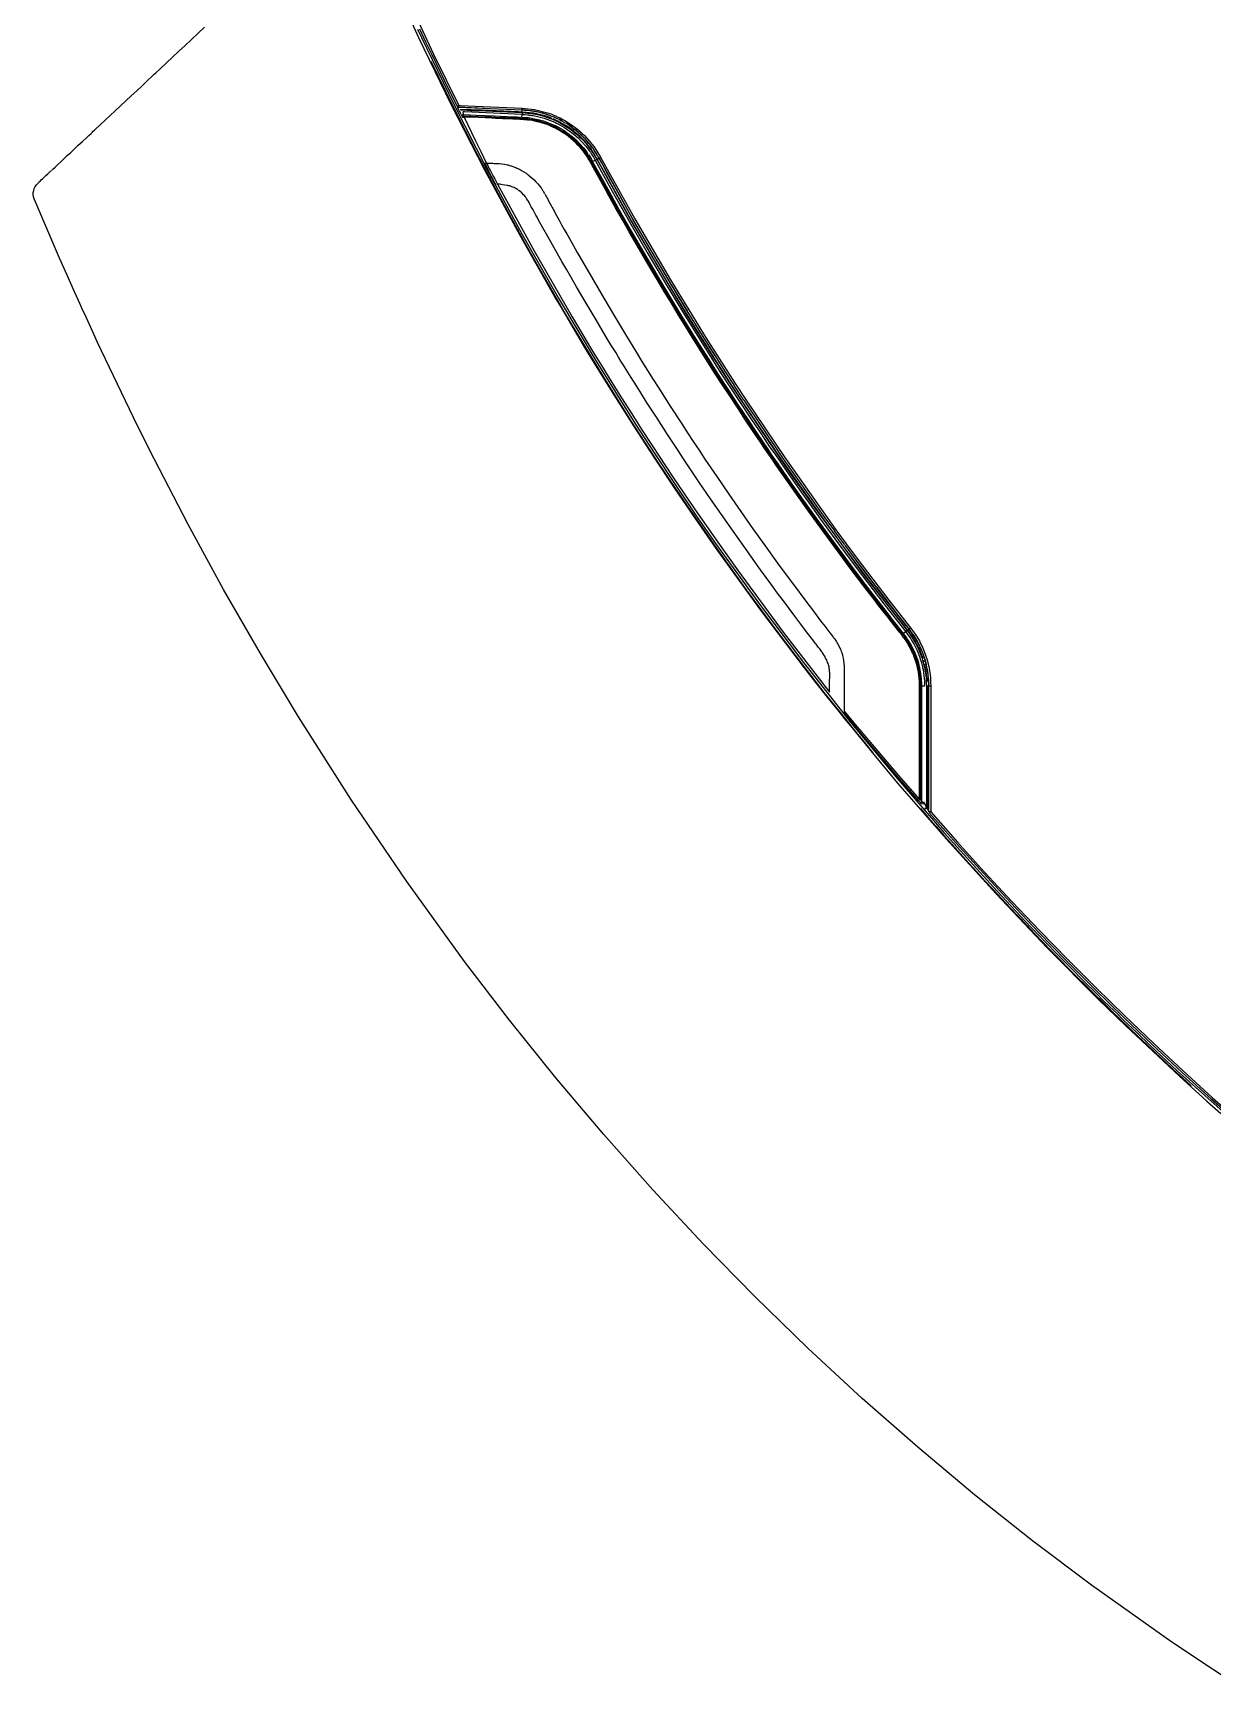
# Model space of a CAD drawing. Header units: millimetres. Extents: x 1291 to 5660, y 748 to 2981.
# Drawn here: x 2475.2 to 2603.4, y 2252.7 to 2433.6 of the extents above; entities that cross this region are included whole.
import ezdxf

# ---------------------------------------------------------------- set-up
doc = ezdxf.new("R2010")
doc.units = ezdxf.units.MM

msp = doc.modelspace()

# ---------------------------------------------------------------- linework, layer by layer
msp.add_line((2533.2, 2423.71), (2532.89, 2423.87))
for points in [[(2515.37, 2436.77), (2517.06, 2433.12), (2520.57, 2425.88), (2524.23, 2418.72), (2528.05, 2411.63), (2532.03, 2404.62), (2532.54, 2403.76), (2533.05, 2402.88), (2533.56, 2402.02), (2534.07, 2401.15), (2535.11, 2399.42), (2536.16, 2397.7), (2538.28, 2394.27), (2540.43, 2390.88), (2542.62, 2387.5), (2544.85, 2384.15), (2547.11, 2380.82), (2549.42, 2377.52), (2554.13, 2371), (2558.98, 2364.57), (2560.22, 2362.99), (2561.47, 2361.4), (2562.73, 2359.83), (2563.35, 2359.04), (2563.99, 2358.26), (2566.54, 2355.14), (2569.13, 2352.05), (2574.4, 2345.98), (2579.81, 2340.03), (2585.35, 2334.19), (2591.01, 2328.5), (2593.9, 2325.69), (2596.82, 2322.92), (2599.77, 2320.18), (2602.75, 2317.47), (2604.26, 2316.13)], [(2516.06, 2436.9), (2518.69, 2431.29), (2521.42, 2425.73), (2521.51, 2425.72), (2521.6, 2425.72), (2522.4, 2425.68), (2523.2, 2425.65), (2525.77, 2425.53), (2528.33, 2425.43), (2529.64, 2425.29), (2530.91, 2424.97), (2531.22, 2424.88), (2531.53, 2424.76), (2531.68, 2424.7), (2531.83, 2424.64), (2531.91, 2424.61), (2531.99, 2424.58), (2532.06, 2424.54), (2532.13, 2424.5), (2532.43, 2424.36), (2532.72, 2424.21), (2533.01, 2424.06), (2533.28, 2423.88), (2533.56, 2423.7), (2533.83, 2423.52), (2534.09, 2423.33), (2534.35, 2423.12), (2534.48, 2423.01), (2534.72, 2422.8)], [(2477.26, 2418.75), (2477.54, 2419.02), (2477.85, 2419.3), (2478.17, 2419.61), (2478.51, 2419.92), (2478.87, 2420.27), (2479.25, 2420.62), (2479.66, 2421), (2480.07, 2421.39), (2480.52, 2421.8), (2480.98, 2422.23), (2481.21, 2422.45), (2481.45, 2422.68), (2481.57, 2422.79), (2481.7, 2422.91), (2481.82, 2423.02), (2481.95, 2423.14), (2482.46, 2423.62), (2482.99, 2424.11), (2483.52, 2424.62), (2484.08, 2425.14), (2484.65, 2425.67), (2485.22, 2426.21), (2485.82, 2426.76), (2486.43, 2427.33), (2487.04, 2427.91), (2487.68, 2428.5), (2488, 2428.8), (2488.32, 2429.11), (2488.48, 2429.26), (2488.98, 2429.72), (2489.64, 2430.35), (2490.31, 2430.97), (2490.99, 2431.61), (2491.68, 2432.25), (2492.38, 2432.9), (2493.08, 2433.56), (2493.79, 2434.23)], [(2516.95, 2434.02), (2517.38, 2433.11), (2520.88, 2425.88), (2524.53, 2418.74), (2528.33, 2411.71), (2532.27, 2404.77), (2536.35, 2397.92), (2540.58, 2391.17), (2542.74, 2387.83), (2544.94, 2384.52), (2547.17, 2381.23), (2549.45, 2377.96), (2554.1, 2371.51), (2558.89, 2365.15), (2563.84, 2358.89), (2568.93, 2352.73), (2574.16, 2346.67), (2579.55, 2340.72), (2580.92, 2339.24), (2582.99, 2337.05), (2583.69, 2336.32), (2584.39, 2335.59), (2585.09, 2334.86), (2586.5, 2333.42), (2587.91, 2331.98), (2589.34, 2330.55), (2590.77, 2329.13), (2591.49, 2328.42), (2592.21, 2327.72), (2592.94, 2327.02), (2593.66, 2326.32), (2595.12, 2324.92), (2596.58, 2323.53), (2599.53, 2320.78), (2602.51, 2318.07), (2605.52, 2315.4)], [(2524.87, 2425.37), (2521.41, 2425.53), (2521.31, 2425.56), (2521.24, 2425.64), (2519.87, 2428.42), (2518.52, 2431.21), (2517.85, 2432.6), (2517.19, 2434.01)], [(2566.45, 2355.38), (2566.01, 2355.92), (2565.56, 2356.46), (2564.67, 2357.55), (2562.91, 2359.72), (2561.16, 2361.91), (2559.44, 2364.12), (2556.04, 2368.57), (2552.72, 2373.06), (2549.46, 2377.59), (2546.29, 2382.18), (2543.18, 2386.81), (2540.14, 2391.48), (2537.18, 2396.19), (2534.28, 2400.96), (2532.86, 2403.35), (2531.46, 2405.77), (2530.08, 2408.19), (2528.71, 2410.62), (2526.02, 2415.53), (2523.42, 2420.47), (2520.88, 2425.46), (2518.41, 2430.49)], [(2521.25, 2425.59), (2521.25, 2425.58), (2521.26, 2425.57), (2521.27, 2425.56)], [(2521.28, 2425.53), (2521.28, 2425.52), (2521.29, 2425.51), (2521.29, 2425.49), (2521.3, 2425.48)], [(2528.33, 2425.2), (2528.33, 2425.21), (2521.41, 2425.51), (2521.41, 2425.6), (2521.42, 2425.73), (2521.29, 2425.66)], [(2521.3, 2425.46), (2521.31, 2425.45), (2521.32, 2425.43), (2521.32, 2425.42), (2521.34, 2425.39), (2521.35, 2425.35), (2521.36, 2425.33), (2521.37, 2425.32), (2521.38, 2425.3), (2521.39, 2425.29), (2521.4, 2425.25), (2521.42, 2425.22)], [(2528.32, 2425.01), (2528.33, 2425.14), (2528.33, 2425.29), (2528.33, 2425.42)], [(2521.44, 2425.18), (2521.45, 2425.16), (2521.46, 2425.14)], [(2521.47, 2425.11), (2521.48, 2425.1)], [(2521.48, 2425.1), (2521.54, 2424.98), (2521.55, 2424.97), (2521.56, 2424.96), (2521.56, 2424.94), (2521.59, 2424.9), (2521.6, 2424.87), (2521.61, 2424.86), (2521.62, 2424.84)], [(2521.49, 2425.08), (2521.51, 2425.04), (2521.53, 2425.01)], [(2531.53, 2424.32), (2531.38, 2424.37), (2531.09, 2424.49), (2530.79, 2424.58), (2529.57, 2424.87), (2528.32, 2425.01), (2527.92, 2425.03), (2527.12, 2425.07), (2526.32, 2425.1), (2523.96, 2425.2), (2521.6, 2425.3)], [(2521.61, 2425.27), (2521.63, 2425.24), (2521.8, 2425.24), (2521.96, 2425.23), (2522.76, 2425.19), (2523.56, 2425.16), (2525.94, 2425.06), (2528.32, 2424.95), (2528.95, 2424.9), (2529.56, 2424.81), (2530.17, 2424.69), (2530.77, 2424.52), (2531.07, 2424.43), (2531.36, 2424.32), (2531.51, 2424.26), (2531.94, 2424.08), (2532.5, 2423.8), (2533.04, 2423.48), (2533.56, 2423.14), (2534.05, 2422.76), (2534.18, 2422.65), (2534.29, 2422.55), (2534.41, 2422.45), (2534.53, 2422.34), (2534.75, 2422.12), (2534.97, 2421.9), (2535.38, 2421.43), (2535.76, 2420.94), (2536.11, 2420.42), (2536.43, 2419.88)], [(2521.63, 2424.83), (2521.63, 2424.82), (2521.64, 2424.8)], [(2521.66, 2424.77), (2521.66, 2424.77), (2521.66, 2424.76)], [(2521.7, 2424.73), (2521.7, 2424.71)], [(2521.7, 2424.7), (2521.71, 2424.7), (2521.71, 2424.69)], [(2521.72, 2424.68), (2521.73, 2424.65), (2521.74, 2424.64), (2521.78, 2424.58), (2521.81, 2424.5), (2521.86, 2424.53), (2521.98, 2424.6), (2521.95, 2424.66), (2521.92, 2424.73), (2522.61, 2424.7), (2523.3, 2424.67), (2525.29, 2424.58), (2527.29, 2424.49), (2527.79, 2424.47), (2528.29, 2424.45), (2528.59, 2424.43), (2528.89, 2424.4), (2528.96, 2424.4), (2529.04, 2424.38), (2529.18, 2424.36), (2529.33, 2424.35), (2529.47, 2424.32), (2530.05, 2424.2), (2530.62, 2424.04), (2531.18, 2423.85), (2531.72, 2423.62), (2531.79, 2423.59), (2531.86, 2423.55), (2531.92, 2423.53), (2531.99, 2423.49), (2532.12, 2423.43), (2532.25, 2423.35), (2532.52, 2423.21), (2532.77, 2423.06), (2533.02, 2422.89), (2533.26, 2422.72), (2533.33, 2422.68), (2533.39, 2422.64), (2533.44, 2422.59), (2533.51, 2422.54), (2533.62, 2422.45), (2533.74, 2422.36), (2534.18, 2421.97), (2534.59, 2421.56), (2534.99, 2421.12), (2535.35, 2420.65), (2535.39, 2420.59), (2535.43, 2420.53), (2535.48, 2420.46)], [(2521.92, 2424.73), (2521.8, 2424.66), (2521.74, 2424.64)], [(2521.83, 2424.46), (2521.89, 2424.44), (2522, 2424.46), (2523.2, 2421.96), (2523.81, 2420.71), (2524.42, 2419.47), (2524.49, 2419.46), (2524.56, 2419.46), (2524.63, 2419.45), (2524.7, 2419.45), (2524.84, 2419.44), (2524.99, 2419.44), (2525.13, 2419.44), (2525.27, 2419.43), (2525.34, 2419.43), (2525.41, 2419.42), (2525.48, 2419.42), (2525.55, 2419.42), (2525.83, 2419.4), (2526.12, 2419.38), (2526.4, 2419.34), (2526.54, 2419.31), (2526.67, 2419.28), (2526.81, 2419.25), (2526.95, 2419.21), (2527.08, 2419.17), (2527.15, 2419.15), (2527.22, 2419.13), (2527.49, 2419.02), (2527.62, 2418.97), (2527.75, 2418.91), (2528.01, 2418.79), (2528.26, 2418.66), (2528.5, 2418.51), (2528.74, 2418.36), (2528.8, 2418.32), (2528.86, 2418.27), (2528.92, 2418.23), (2528.97, 2418.19), (2529.2, 2418.01), (2529.42, 2417.82), (2529.63, 2417.63), (2529.82, 2417.42), (2530.02, 2417.21), (2530.2, 2416.99), (2530.37, 2416.76), (2530.41, 2416.7), (2530.44, 2416.65), (2530.48, 2416.58), (2530.52, 2416.52), (2530.56, 2416.46), (2530.6, 2416.4), (2530.74, 2416.15)], [(2528.32, 2424.95), (2528.31, 2424.81), (2528.31, 2424.75), (2525.98, 2424.85), (2523.66, 2424.95), (2522.86, 2424.99), (2522.06, 2425.02), (2521.87, 2425.03), (2521.87, 2425.02)], [(2521.87, 2424.99), (2521.88, 2424.98), (2521.89, 2424.85), (2521.9, 2424.84), (2521.9, 2424.81)], [(2521.88, 2424.94), (2521.89, 2424.92)], [(2521.9, 2424.78), (2521.91, 2424.77), (2521.91, 2424.76), (2521.92, 2424.75)], [(2521.99, 2424.54), (2521.99, 2424.56), (2521.99, 2424.58), (2521.98, 2424.6), (2523.49, 2424.52), (2524.99, 2424.47), (2525.37, 2424.45), (2525.75, 2424.43), (2526.12, 2424.41), (2526.5, 2424.4), (2527.26, 2424.36), (2528, 2424.33), (2528.1, 2424.33), (2528.2, 2424.32), (2528.39, 2424.32), (2528.48, 2424.3), (2528.57, 2424.3), (2528.76, 2424.28), (2528.86, 2424.27), (2528.95, 2424.27), (2529.13, 2424.25), (2529.32, 2424.21), (2529.5, 2424.18), (2529.87, 2424.11), (2530.23, 2424.01), (2530.59, 2423.92), (2530.94, 2423.8), (2531.29, 2423.66), (2531.64, 2423.51), (2531.72, 2423.47), (2531.81, 2423.44), (2531.89, 2423.39), (2531.98, 2423.35), (2532.31, 2423.17), (2532.63, 2422.98), (2532.95, 2422.78), (2533.25, 2422.57), (2533.55, 2422.34), (2533.84, 2422.1), (2534.11, 2421.85), (2534.18, 2421.79), (2534.25, 2421.72), (2534.32, 2421.66), (2534.38, 2421.59), (2534.64, 2421.31), (2534.88, 2421.02), (2535.11, 2420.74), (2535.33, 2420.44), (2535.54, 2420.12), (2535.59, 2420.05), (2535.64, 2419.97), (2535.69, 2419.88), (2535.73, 2419.81), (2535.83, 2419.64), (2535.91, 2419.49), (2536.01, 2419.32), (2536.09, 2419.16), (2536.18, 2418.99), (2536.27, 2418.82), (2536.63, 2418.17), (2537.71, 2416.21), (2538.07, 2415.55), (2539.17, 2413.6), (2539.91, 2412.3), (2540.65, 2411), (2542.16, 2408.43), (2542.54, 2407.78), (2542.92, 2407.14), (2544.45, 2404.58), (2545.23, 2403.3), (2546.01, 2402.03), (2546.8, 2400.76), (2547.2, 2400.13), (2547.59, 2399.49), (2547.99, 2398.86), (2548.39, 2398.23), (2548.79, 2397.6), (2549.19, 2396.96), (2550, 2395.71), (2550.82, 2394.46), (2551.63, 2393.21), (2552.45, 2391.96), (2553.28, 2390.72), (2554.12, 2389.48), (2554.96, 2388.25), (2555.8, 2387.01), (2556.65, 2385.79), (2557.5, 2384.56), (2558.36, 2383.34), (2559.23, 2382.12), (2560.1, 2380.91), (2560.97, 2379.69), (2561.85, 2378.49), (2562.74, 2377.29), (2563.63, 2376.08), (2564.53, 2374.89), (2564.97, 2374.3), (2565.42, 2373.7), (2565.88, 2373.11), (2566.33, 2372.51), (2566.78, 2371.92), (2567.24, 2371.32), (2567.7, 2370.74), (2568.16, 2370.14), (2568.62, 2369.55), (2568.85, 2369.26), (2569.08, 2368.97), (2569.19, 2368.83), (2569.31, 2368.68), (2569.42, 2368.53), (2569.54, 2368.38), (2569.66, 2368.24), (2569.77, 2368.09), (2569.83, 2368.02), (2569.99, 2367.79), (2570.09, 2367.63), (2570.19, 2367.48), (2570.29, 2367.33), (2570.38, 2367.16), (2570.56, 2366.85), (2570.73, 2366.52), (2570.88, 2366.18), (2571.02, 2365.83), (2571.05, 2365.74), (2571.15, 2365.48), (2571.2, 2365.3), (2571.25, 2365.13), (2571.35, 2364.76), (2571.43, 2364.41), (2571.5, 2364.04), (2571.55, 2363.68), (2571.57, 2363.5), (2571.58, 2363.31), (2571.59, 2363.22), (2571.59, 2363.12), (2571.6, 2362.93), (2571.61, 2362.75), (2571.61, 2350.23), (2571.68, 2350.14), (2571.75, 2350.05)], [(2529.11, 2424.12), (2528.92, 2424.14), (2528.82, 2424.15), (2528.73, 2424.16), (2528.64, 2424.16), (2528.54, 2424.17), (2528.45, 2424.18), (2528.36, 2424.19), (2528.16, 2424.19), (2528.07, 2424.2), (2527.31, 2424.24), (2526.55, 2424.27), (2526.17, 2424.28), (2525.79, 2424.29), (2525.42, 2424.31), (2525.03, 2424.33), (2523.52, 2424.4), (2522, 2424.46), (2522, 2424.49), (2521.99, 2424.52)], [(2528.29, 2424.45), (2528.3, 2424.66), (2528.31, 2424.75), (2528.62, 2424.73), (2528.92, 2424.7), (2529, 2424.69), (2529.07, 2424.68), (2529.23, 2424.66), (2529.38, 2424.64), (2529.53, 2424.62), (2530.12, 2424.49), (2530.71, 2424.33), (2531.28, 2424.13), (2531.85, 2423.9), (2532.06, 2423.8), (2532.26, 2423.69), (2532.4, 2423.62), (2532.67, 2423.47), (2532.93, 2423.31), (2533.19, 2423.14), (2533.44, 2422.97), (2533.69, 2422.78), (2533.93, 2422.6), (2534.39, 2422.19), (2534.82, 2421.76), (2535.22, 2421.31), (2535.59, 2420.82), (2535.64, 2420.76), (2535.68, 2420.7), (2535.73, 2420.63), (2535.77, 2420.57), (2535.86, 2420.44), (2535.94, 2420.31), (2536.1, 2420.05), (2536.25, 2419.78), (2536.31, 2419.81), (2536.43, 2419.88), (2540.16, 2413.16), (2544.03, 2406.53), (2546.01, 2403.24), (2548.04, 2399.99), (2548.55, 2399.18), (2549.06, 2398.36), (2549.58, 2397.55), (2550.1, 2396.74), (2551.14, 2395.13), (2552.19, 2393.52), (2554.32, 2390.33), (2556.48, 2387.15), (2557.57, 2385.57), (2558.68, 2384), (2560.35, 2381.65), (2560.91, 2380.88), (2565.47, 2374.7), (2570.17, 2368.63), (2570.06, 2368.53), (2570.01, 2368.5), (2569.94, 2368.44), (2569.77, 2368.31), (2568.58, 2369.82), (2567.4, 2371.34), (2566.23, 2372.86), (2565.07, 2374.4), (2562.76, 2377.47), (2560.49, 2380.58), (2559.37, 2382.14), (2558.26, 2383.71), (2557.16, 2385.29), (2556.06, 2386.86), (2555.51, 2387.66), (2554.97, 2388.46), (2554.43, 2389.25), (2553.89, 2390.05), (2552.83, 2391.64), (2551.76, 2393.25), (2550.71, 2394.86), (2549.67, 2396.47), (2548.63, 2398.09), (2547.61, 2399.72), (2545.58, 2402.99), (2543.59, 2406.27), (2541.64, 2409.58), (2539.71, 2412.91), (2538.77, 2414.59), (2537.83, 2416.26), (2536.9, 2417.95), (2535.98, 2419.64), (2536.17, 2419.73), (2536.25, 2419.78), (2537.17, 2418.09), (2538.1, 2416.41), (2539.04, 2414.73), (2539.98, 2413.07), (2541.9, 2409.74), (2543.85, 2406.43), (2545.84, 2403.14), (2547.87, 2399.88), (2548.89, 2398.25), (2549.92, 2396.63), (2550.96, 2395.02), (2552.02, 2393.41), (2553.08, 2391.82), (2554.15, 2390.22), (2554.68, 2389.42), (2555.22, 2388.62), (2555.77, 2387.83), (2556.31, 2387.04), (2557.4, 2385.47), (2558.51, 2383.89), (2559.62, 2382.33), (2560.74, 2380.76), (2563.01, 2377.66), (2565.31, 2374.58), (2566.47, 2373.05), (2567.64, 2371.52), (2568.83, 2370), (2570.01, 2368.5), (2570.25, 2368.18), (2570.48, 2367.85), (2570.53, 2367.77), (2570.59, 2367.68), (2570.64, 2367.6), (2570.69, 2367.51), (2570.89, 2367.17), (2571.07, 2366.82), (2571.24, 2366.46), (2571.39, 2366.1), (2571.53, 2365.72), (2571.59, 2365.53), (2571.66, 2365.35), (2571.71, 2365.16), (2571.76, 2364.96), (2571.83, 2364.68), (2571.85, 2364.57), (2571.89, 2364.38), (2571.99, 2363.79), (2572.03, 2363.4), (2572.04, 2363.2), (2572.05, 2363), (2572.06, 2362.8), (2572.06, 2362.6), (2571.75, 2362.6)], [(2528.45, 2425.22), (2528.41, 2425.23), (2528.33, 2425.23)], [(2528.45, 2425.2), (2528.41, 2425.2)], [(2528.81, 2425.19), (2528.65, 2425.2), (2528.57, 2425.22), (2528.49, 2425.22)], [(2531.44, 2424.57), (2531.14, 2424.67), (2530.84, 2424.77), (2530.22, 2424.94), (2529.6, 2425.07), (2529.29, 2425.12), (2528.97, 2425.16), (2528.65, 2425.19), (2528.57, 2425.19)], [(2532.04, 2424.31), (2531.78, 2424.45), (2531.48, 2424.57), (2531.33, 2424.63), (2531.18, 2424.68), (2531.02, 2424.74), (2530.56, 2424.87), (2530.25, 2424.96), (2530.09, 2424.99), (2529.93, 2425.02), (2529.77, 2425.06), (2529.61, 2425.09), (2529.29, 2425.14), (2528.97, 2425.18)], [(2571.61, 2350.23), (2571.56, 2350.25), (2571.52, 2350.26), (2571.52, 2362.68), (2571.51, 2362.85), (2571.51, 2363.04), (2571.5, 2363.21), (2571.48, 2363.39), (2571.47, 2363.57), (2571.44, 2363.74), (2571.39, 2364.09), (2571.32, 2364.45), (2571.24, 2364.8), (2571.15, 2365.15), (2571.03, 2365.5), (2570.9, 2365.84), (2570.89, 2365.89), (2570.87, 2365.94), (2570.85, 2365.98), (2570.84, 2366.02), (2570.8, 2366.11), (2570.76, 2366.19), (2570.68, 2366.37), (2570.6, 2366.53), (2570.43, 2366.87), (2570.25, 2367.19), (2570.15, 2367.34), (2570.05, 2367.5), (2569.94, 2367.66), (2569.84, 2367.81), (2569.78, 2367.89), (2569.67, 2368.03), (2569.61, 2368.12), (2569.55, 2368.18), (2569.5, 2368.26), (2569.43, 2368.33), (2569.38, 2368.41), (2568.68, 2369.29), (2568.45, 2369.59), (2567.99, 2370.18), (2567.52, 2370.77), (2567.06, 2371.37), (2566.6, 2371.96), (2565.69, 2373.15), (2564.78, 2374.35), (2563.88, 2375.56), (2562.98, 2376.76), (2562.09, 2377.97), (2560.31, 2380.4), (2559.44, 2381.63), (2558.56, 2382.84), (2557.7, 2384.07), (2556.84, 2385.31), (2555.98, 2386.54), (2555.55, 2387.16), (2555.13, 2387.78), (2554.71, 2388.4), (2554.29, 2389.02), (2553.44, 2390.27), (2552.61, 2391.51), (2551.78, 2392.78), (2550.95, 2394.03), (2550.13, 2395.29), (2549.31, 2396.55), (2548.51, 2397.82), (2547.71, 2399.09), (2547.3, 2399.73), (2546.91, 2400.36), (2546.5, 2401.01), (2546.11, 2401.64), (2545.32, 2402.92), (2544.54, 2404.21), (2543.76, 2405.49), (2542.99, 2406.79), (2542.23, 2408.08), (2540.71, 2410.67), (2539.96, 2411.97), (2539.21, 2413.29), (2538.48, 2414.6), (2538.11, 2415.25), (2537.74, 2415.9), (2537.38, 2416.57), (2537.01, 2417.22), (2536.65, 2417.88), (2536.29, 2418.54), (2536.2, 2418.7), (2536.11, 2418.87), (2536.02, 2419.03), (2535.93, 2419.2), (2535.84, 2419.37), (2535.75, 2419.53), (2535.66, 2419.7), (2535.57, 2419.85), (2535.47, 2420.02), (2535.37, 2420.18), (2535.26, 2420.33), (2535.16, 2420.48), (2534.93, 2420.79), (2534.69, 2421.07), (2534.57, 2421.22), (2534.44, 2421.35), (2534.38, 2421.42), (2534.18, 2421.63), (2533.9, 2421.89), (2533.61, 2422.14), (2533.33, 2422.37), (2533.02, 2422.59), (2532.71, 2422.8), (2532.39, 2422.99), (2532.06, 2423.18), (2531.97, 2423.21), (2531.89, 2423.26), (2531.8, 2423.31), (2531.72, 2423.34), (2531.37, 2423.5), (2531.02, 2423.64), (2530.67, 2423.76), (2530.3, 2423.87), (2529.94, 2423.96), (2529.58, 2424.04), (2529.39, 2424.07), (2529.2, 2424.11)], [(2536.48, 2419.9), (2535.81, 2420.97), (2535.02, 2421.94), (2534.8, 2422.17), (2534.57, 2422.38), (2534.45, 2422.49), (2534.09, 2422.8), (2533.85, 2423), (2533.59, 2423.18), (2533.34, 2423.36), (2533.07, 2423.53), (2532.8, 2423.69), (2532.53, 2423.85), (2532.25, 2423.99), (2531.97, 2424.13), (2531.89, 2424.16), (2531.83, 2424.19), (2531.75, 2424.23), (2531.68, 2424.26)], [(2531.96, 2424.34), (2531.89, 2424.38), (2531.81, 2424.41)], [(2532.92, 2423.87), (2532.65, 2424.03), (2532.36, 2424.18), (2532.07, 2424.32), (2531.92, 2424.38)], [(2531.92, 2423.86), (2531.99, 2423.83)], [(2532.61, 2424.03), (2532.33, 2424.17)], [(2533.73, 2423.35), (2533.46, 2423.53), (2533.2, 2423.71)], [(2535.97, 2421.09), (2535.87, 2421.22), (2535.77, 2421.35), (2535.67, 2421.48), (2535.57, 2421.6), (2535.36, 2421.85), (2535.15, 2422.09), (2535.03, 2422.2), (2534.81, 2422.43), (2534.69, 2422.54), (2534.57, 2422.65), (2534.45, 2422.76), (2534.33, 2422.86), (2534.2, 2422.96), (2533.95, 2423.16), (2533.69, 2423.35), (2533.43, 2423.53)], [(2534.48, 2422.75), (2534.36, 2422.86), (2534.23, 2422.96), (2533.99, 2423.16)], [(2534.6, 2422.91), (2534.66, 2422.85)], [(2536.57, 2420.14), (2536.54, 2420.21), (2536.5, 2420.28), (2536.41, 2420.42), (2536.17, 2420.83), (2535.99, 2421.1), (2535.6, 2421.6), (2535.18, 2422.08), (2534.95, 2422.31), (2534.72, 2422.53), (2534.6, 2422.65)], [(2534.72, 2422.8), (2534.85, 2422.69), (2535.08, 2422.46), (2535.31, 2422.22), (2536.14, 2421.22), (2536.84, 2420.11)], [(2534.31, 2421.49), (2534.24, 2421.56)], [(2535.52, 2420.4), (2535.6, 2420.28), (2535.68, 2420.16), (2535.84, 2419.9), (2535.98, 2419.64)], [(2536.33, 2420.55), (2536.15, 2420.83)], [(2536.43, 2420.43), (2536.35, 2420.56)], [(2570.39, 2368.75), (2570.39, 2368.76), (2570.38, 2368.77), (2570.37, 2368.78), (2570.32, 2368.74), (2570.22, 2368.66), (2567.86, 2371.68), (2565.52, 2374.74), (2564.37, 2376.27), (2563.22, 2377.81), (2562.09, 2379.36), (2560.96, 2380.92), (2556.53, 2387.19), (2552.24, 2393.56), (2551.19, 2395.16), (2550.15, 2396.77), (2549.12, 2398.39), (2548.09, 2400.02), (2546.07, 2403.28), (2544.08, 2406.56), (2540.21, 2413.19), (2536.48, 2419.9), (2536.65, 2420)], [(2536.63, 2420.08), (2536.61, 2420.12), (2536.59, 2420.15), (2536.55, 2420.22), (2536.51, 2420.29)], [(2536.65, 2420.01), (2536.64, 2420.02), (2536.64, 2420.03), (2536.64, 2420.03), (2536.63, 2420.05), (2536.62, 2420.07)], [(2536.66, 2420.03), (2536.65, 2420.04), (2536.64, 2420.06)], [(2536.67, 2420.01), (2536.66, 2420), (2536.71, 2419.9), (2536.77, 2419.79), (2536.83, 2419.69), (2536.88, 2419.58), (2537, 2419.37), (2537.12, 2419.16), (2537.34, 2418.74), (2537.57, 2418.32), (2538.03, 2417.48), (2538.5, 2416.64), (2539.44, 2414.96), (2540.38, 2413.29), (2542.3, 2409.97), (2544.25, 2406.67), (2546.24, 2403.38)], [(2549.3, 2398.51), (2548.27, 2400.13), (2546.25, 2403.39), (2544.27, 2406.68), (2540.4, 2413.3), (2536.67, 2420.01), (2536.73, 2420.04), (2536.84, 2420.11), (2540.56, 2413.4), (2544.43, 2406.77), (2546.42, 2403.49), (2548.44, 2400.23), (2549.46, 2398.61), (2550.5, 2397), (2551.54, 2395.39), (2552.58, 2393.78), (2556.87, 2387.43), (2561.29, 2381.16), (2562.42, 2379.6), (2563.55, 2378.06), (2564.7, 2376.52), (2565.85, 2374.99), (2568.18, 2371.94), (2570.54, 2368.91), (2571.04, 2368.23), (2571.49, 2367.5), (2571.53, 2367.41), (2571.58, 2367.31), (2571.63, 2367.21), (2571.68, 2367.12), (2571.77, 2366.93), (2571.86, 2366.74), (2572.02, 2366.34), (2572.17, 2365.95), (2572.24, 2365.74), (2572.3, 2365.54), (2572.36, 2365.34), (2572.41, 2365.13), (2572.52, 2364.71), (2572.59, 2364.3), (2572.65, 2363.87), (2572.7, 2363.45), (2572.72, 2363.03), (2572.73, 2362.6), (2572.73, 2348.92), (2575.64, 2345.63), (2578.59, 2342.38), (2581.56, 2339.16), (2584.58, 2335.99), (2587.62, 2332.86), (2590.7, 2329.77), (2593.82, 2326.73), (2596.97, 2323.72), (2600.15, 2320.76), (2603.37, 2317.84), (2606.62, 2314.97)], [(2536.67, 2420.01), (2536.67, 2420.01)], [(2477.16, 2418.66), (2477.19, 2418.69), (2477.23, 2418.72)], [(2525.48, 2417.07), (2525.4, 2417.22), (2525.24, 2417.53), (2525.2, 2417.61), (2525.16, 2417.69), (2525, 2417.99), (2524.69, 2418.59), (2524.54, 2418.88), (2524.4, 2419.18), (2524.25, 2419.47)], [(2524.42, 2419.47), (2524.57, 2419.19), (2524.71, 2418.91), (2524.86, 2418.63), (2525.01, 2418.34), (2525.17, 2418.05), (2525.33, 2417.75)], [(2525.33, 2417.75), (2525.49, 2417.46), (2525.57, 2417.31), (2525.65, 2417.17)], [(2525.37, 2417.68), (2525.41, 2417.6)], [(2527.83, 2416.57), (2527.77, 2416.6), (2527.72, 2416.64), (2527.66, 2416.67), (2527.55, 2416.73), (2527.43, 2416.79), (2527.31, 2416.84), (2527.19, 2416.89), (2527.13, 2416.91), (2526.95, 2416.97), (2526.88, 2416.98), (2526.82, 2416.99), (2526.75, 2417.01), (2526.69, 2417.03), (2526.43, 2417.07), (2526.17, 2417.11), (2526.05, 2417.13), (2525.92, 2417.15), (2525.78, 2417.16), (2525.65, 2417.17), (2529.62, 2409.9), (2533.74, 2402.74), (2534.8, 2400.97), (2535.86, 2399.2), (2536.93, 2397.44), (2538.02, 2395.69), (2539.12, 2393.94), (2540.22, 2392.2), (2541.33, 2390.46), (2542.45, 2388.74), (2544.73, 2385.29), (2547.04, 2381.87), (2549.39, 2378.49), (2551.78, 2375.12), (2556.68, 2368.47), (2561.74, 2361.92), (2561.74, 2363.24), (2561.75, 2363.5), (2561.75, 2364.02), (2561.74, 2364.22), (2561.73, 2364.29), (2561.73, 2364.35), (2561.7, 2364.55)], [(2527.07, 2416.93), (2527.01, 2416.94)], [(2561.7, 2364.55), (2561.67, 2364.68), (2561.64, 2364.81), (2561.61, 2364.92), (2561.57, 2365.05), (2561.52, 2365.17), (2561.47, 2365.29), (2561.45, 2365.36), (2561.42, 2365.41), (2561.39, 2365.47), (2561.36, 2365.53), (2561.3, 2365.64), (2561.24, 2365.76), (2561.17, 2365.87), (2561.11, 2365.98), (2561.04, 2366.1), (2560.97, 2366.2), (2560.93, 2366.26), (2560.89, 2366.31), (2560.82, 2366.43), (2560.74, 2366.52), (2560.66, 2366.63), (2560.58, 2366.74), (2560.5, 2366.84), (2560.42, 2366.94), (2560.34, 2367.05), (2560.26, 2367.15), (2560.18, 2367.26), (2560.02, 2367.47), (2559.86, 2367.67), (2559.23, 2368.51), (2558.6, 2369.34), (2557.97, 2370.19), (2557.34, 2371.03), (2556.71, 2371.86), (2556.09, 2372.71), (2555.47, 2373.56), (2554.85, 2374.41), (2554.23, 2375.25), (2553.62, 2376.11), (2552.4, 2377.81), (2551.19, 2379.53), (2549.99, 2381.25), (2548.79, 2382.97), (2547.61, 2384.71), (2546.44, 2386.45), (2545.85, 2387.32), (2545.28, 2388.2), (2544.7, 2389.07), (2544.13, 2389.95), (2542.98, 2391.71), (2541.85, 2393.47), (2541.29, 2394.36), (2540.73, 2395.25), (2540.17, 2396.13), (2539.62, 2397.03), (2539.34, 2397.47), (2539.06, 2397.92), (2538.79, 2398.37), (2538.52, 2398.82), (2537.97, 2399.71), (2537.42, 2400.61), (2536.35, 2402.4), (2535.27, 2404.21), (2534.21, 2406.02), (2533.17, 2407.84), (2532.64, 2408.75), (2532.12, 2409.66), (2531.61, 2410.57), (2531.09, 2411.48), (2530.58, 2412.41), (2530.07, 2413.33), (2529.95, 2413.56), (2529.82, 2413.78), (2529.69, 2414.02), (2529.57, 2414.24), (2529.5, 2414.36), (2529.44, 2414.47), (2529.31, 2414.71), (2529.19, 2414.93), (2529.06, 2415.17), (2528.97, 2415.34), (2528.93, 2415.39), (2528.9, 2415.44), (2528.8, 2415.62), (2528.76, 2415.67), (2528.72, 2415.73), (2528.69, 2415.77), (2528.64, 2415.83), (2528.56, 2415.92), (2528.47, 2416.02), (2528.29, 2416.21), (2528.1, 2416.37), (2528.05, 2416.42), (2527.89, 2416.53)], [(2527.99, 2416.45), (2527.94, 2416.5)], [(2530.63, 2416.34), (2530.67, 2416.27)], [(2528.87, 2415.5), (2528.83, 2415.56)], [(2530.78, 2416.09), (2530.81, 2416.03), (2530.88, 2415.9), (2530.95, 2415.77), (2531.02, 2415.65), (2531.09, 2415.52), (2531.15, 2415.39), (2531.22, 2415.27), (2531.5, 2414.76), (2531.57, 2414.64), (2531.64, 2414.51), (2531.71, 2414.39), (2531.78, 2414.26), (2531.92, 2414.01), (2532.05, 2413.76), (2532.33, 2413.25), (2532.61, 2412.76), (2532.89, 2412.25), (2533.17, 2411.75), (2533.45, 2411.25), (2534.3, 2409.75), (2534.87, 2408.75), (2536.02, 2406.76), (2537.18, 2404.78), (2538.35, 2402.8), (2539.54, 2400.83), (2540.74, 2398.87), (2541.34, 2397.89), (2541.95, 2396.92), (2542.57, 2395.94), (2543.18, 2394.97), (2544.41, 2393.04), (2545.66, 2391.11), (2546.29, 2390.14), (2546.92, 2389.18), (2547.56, 2388.23), (2548.19, 2387.27), (2549.48, 2385.37), (2550.77, 2383.47), (2552.08, 2381.58), (2553.4, 2379.7), (2554.74, 2377.83), (2556.08, 2375.97), (2557.45, 2374.11), (2558.13, 2373.19), (2558.82, 2372.27), (2559.5, 2371.35), (2560.2, 2370.44), (2560.54, 2369.98), (2560.9, 2369.52), (2561.25, 2369.06), (2561.33, 2368.95), (2561.42, 2368.83), (2561.77, 2368.38), (2561.94, 2368.16), (2562.03, 2368.04), (2562.12, 2367.93), (2562.16, 2367.87), (2562.21, 2367.81), (2562.25, 2367.76), (2562.29, 2367.69), (2562.38, 2367.58), (2562.46, 2367.46), (2562.61, 2367.22), (2562.75, 2366.98), (2562.86, 2366.72), (2562.92, 2366.59), (2562.97, 2366.46), (2563.02, 2366.33), (2563.07, 2366.19), (2563.09, 2366.12), (2563.13, 2365.95), (2563.14, 2365.91), (2563.17, 2365.77), (2563.21, 2365.63), (2563.25, 2365.35), (2563.29, 2365.06), (2563.32, 2364.78), (2563.33, 2364.49), (2563.33, 2364.09), (2563.32, 2364.06), (2563.32, 2359.87), (2564.33, 2358.65), (2565.34, 2357.44), (2566.36, 2356.24), (2567.38, 2355.03), (2569.43, 2352.63), (2571.52, 2350.26), (2571.44, 2350.18), (2571.43, 2350.13)], [(2548.26, 2400.13), (2549.28, 2398.5), (2550.32, 2396.88), (2551.36, 2395.27)], [(2552.42, 2393.68), (2551.37, 2395.28)], [(2552.41, 2393.67), (2556.69, 2387.3), (2561.12, 2381.03), (2562.25, 2379.48)], [(2563.4, 2377.94), (2562.26, 2379.49)], [(2563.38, 2377.93), (2564.53, 2376.39), (2565.68, 2374.86), (2566.84, 2373.33)], [(2570.54, 2368.92), (2570.44, 2368.84), (2570.39, 2368.79), (2570.37, 2368.78), (2570.3, 2368.87), (2570.22, 2368.97), (2570.15, 2369.06), (2570.07, 2369.16), (2569.93, 2369.34), (2569.48, 2369.92), (2568.6, 2371.04), (2568.01, 2371.8), (2565.69, 2374.87), (2564.54, 2376.4)], [(2570.39, 2368.79), (2570.09, 2369.17), (2569.79, 2369.54), (2569.5, 2369.92), (2569.2, 2370.31), (2568.61, 2371.06), (2568.02, 2371.82), (2566.86, 2373.34)], [(2569.88, 2367.94), (2569.93, 2367.87)], [(2570.17, 2368.62), (2570.42, 2368.3), (2570.65, 2367.96), (2570.87, 2367.62), (2571.07, 2367.27), (2571.25, 2366.91), (2571.42, 2366.54), (2571.58, 2366.17), (2571.72, 2365.79), (2571.76, 2365.69), (2571.85, 2365.4), (2571.91, 2365.21), (2571.96, 2365.01), (2572.05, 2364.62), (2572.13, 2364.22), (2572.19, 2363.82), (2572.23, 2363.41), (2572.25, 2363.01), (2572.26, 2362.6), (2572.26, 2349.43), (2572.3, 2349.39), (2572.33, 2349.35), (2572.35, 2349.3), (2572.38, 2349.23), (2572.39, 2349.21), (2572.4, 2349.18), (2572.41, 2349.15), (2572.43, 2349.12), (2572.45, 2349.09), (2572.46, 2349.06), (2572.47, 2349.03), (2572.48, 2349.01), (2572.49, 2349), (2572.49, 2348.98)], [(2570.22, 2368.66), (2570.7, 2368), (2571.12, 2367.3), (2571.17, 2367.21), (2571.22, 2367.13), (2571.26, 2367.03), (2571.31, 2366.94), (2571.4, 2366.76), (2571.49, 2366.57), (2571.64, 2366.19), (2571.79, 2365.81), (2571.85, 2365.62)], [(2570.42, 2368.75), (2570.41, 2368.76), (2570.4, 2368.77), (2570.39, 2368.78)], [(2571.84, 2366.27), (2571.68, 2366.66), (2571.59, 2366.84), (2571.5, 2367.03), (2571.31, 2367.4), (2571.1, 2367.77), (2570.88, 2368.12), (2570.76, 2368.29), (2570.64, 2368.46), (2570.43, 2368.7)], [(2570.52, 2368.63), (2570.48, 2368.67), (2570.45, 2368.71)], [(2570.5, 2368.62), (2570.47, 2368.66)], [(2571.44, 2367.12), (2571.29, 2367.39), (2571.08, 2367.76), (2570.86, 2368.11), (2570.74, 2368.29), (2570.62, 2368.45), (2570.56, 2368.53)], [(2563.11, 2366.05), (2563.11, 2366.02)], [(2571.08, 2365.65), (2571.11, 2365.57)], [(2572.09, 2365.48), (2572.03, 2365.67), (2571.97, 2365.87), (2571.82, 2366.27), (2571.66, 2366.65), (2571.57, 2366.84), (2571.49, 2367.02)], [(2572.45, 2363.85), (2572.38, 2364.26), (2572.3, 2364.68), (2572.21, 2365.07), (2572.16, 2365.28), (2572.05, 2365.68), (2571.99, 2365.88)], [(2561.72, 2364.42), (2561.71, 2364.48)], [(2561.74, 2364.09), (2561.74, 2364.15)], [(2571.79, 2364.87), (2571.81, 2364.77)], [(2571.91, 2365.42), (2571.97, 2365.22)], [(2572.02, 2365.03), (2572.12, 2364.63), (2572.19, 2364.23), (2572.25, 2363.83), (2572.29, 2363.42), (2572.32, 2363.01)], [(2572.52, 2363.23), (2572.5, 2363.43), (2572.46, 2363.85), (2572.4, 2364.26), (2572.32, 2364.68), (2572.23, 2365.08), (2572.12, 2365.48)], [(2572.33, 2362.6), (2572.33, 2349.35), (2572.22, 2349.27), (2572.18, 2349.22), (2572.12, 2349.3), (2572.16, 2349.34), (2572.26, 2349.43), (2572.25, 2349.47), (2572.23, 2349.49), (2572.15, 2349.7)], [(2572.73, 2362.6), (2572.46, 2362.6), (2572.33, 2362.6)], [(2572.51, 2348.95), (2572.52, 2348.94), (2572.53, 2363.02), (2572.49, 2363.43)], [(2572.54, 2362.81), (2572.5, 2363.22)], [(2571.63, 2349.9), (2571.61, 2349.92), (2571.61, 2349.93), (2571.53, 2350.01), (2571.46, 2350.1), (2571.44, 2350.12), (2571.43, 2350.13), (2569.35, 2352.51), (2567.29, 2354.91), (2565.25, 2357.32), (2563.24, 2359.75)], [(2571.67, 2349.85), (2571.66, 2349.87), (2571.64, 2349.89)], [(2572.06, 2349.92), (2572.06, 2349.92), (2572.06, 2349.93), (2571.93, 2349.74), (2571.71, 2349.8), (2571.71, 2349.81), (2571.7, 2349.81), (2571.7, 2349.82), (2571.69, 2349.82), (2571.69, 2349.83), (2571.68, 2349.84)], [(2572.13, 2349.73), (2572.12, 2349.77), (2572.1, 2349.8), (2572.09, 2349.83), (2572.09, 2349.85), (2572.08, 2349.86), (2572.08, 2349.88), (2572.07, 2349.89), (2572.07, 2349.9)], [(2572.19, 2349.6), (2572.18, 2349.63)], [(2572.5, 2348.98), (2572.5, 2348.97), (2572.5, 2348.96), (2572.51, 2348.96)], [(2572.73, 2348.93), (2572.54, 2348.93)], [(2572.73, 2348.92), (2572.63, 2348.84), (2572.58, 2348.79), (2575.5, 2345.5), (2578.45, 2342.24), (2581.42, 2339.03), (2584.43, 2335.85), (2587.49, 2332.72), (2590.57, 2329.63), (2593.68, 2326.58), (2596.84, 2323.58), (2600.03, 2320.62), (2603.24, 2317.7), (2606.5, 2314.83)]]:
    msp.add_lwpolyline(points)
for points in [[(2607.88, 2252.71), (2598.94, 2258.63), (2590.2, 2264.84), (2583.79, 2269.68), (2577.49, 2274.68), (2571.32, 2279.84), (2565.28, 2285.15), (2559.38, 2290.61), (2553.62, 2296.21), (2547.99, 2301.96), (2542.51, 2307.84), (2537.18, 2313.85), (2531.99, 2320), (2526.95, 2326.26), (2522.06, 2332.65), (2515.78, 2341.33), (2509.76, 2350.2), (2504, 2359.24), (2499.86, 2366.14), (2495.87, 2373.11), (2492.02, 2380.17), (2488.31, 2387.3), (2486.51, 2390.9), (2484.75, 2394.51), (2483.88, 2396.33), (2483.02, 2398.14), (2482.59, 2399.05), (2482.17, 2399.96), (2481.74, 2400.87), (2480.91, 2402.7), (2480.49, 2403.62), (2480.08, 2404.53), (2479.67, 2405.45), (2478.85, 2407.28), (2478.04, 2409.12), (2476.65, 2412.34), (2475.28, 2415.57, -0.313235), (2475.69, 2417.28), (2475.74, 2417.34), (2475.82, 2417.41), (2475.92, 2417.5), (2476.05, 2417.62), (2476.19, 2417.75), (2476.36, 2417.91), (2476.55, 2418.09), (2476.76, 2418.29), (2476.88, 2418.4), (2477.06, 2418.57), (2477.12, 2418.63)], [(2572.06, 2349.93, 0.000497), (2571.6, 2349.93), (2571.65, 2349.96), (2571.75, 2350.05), (2571.75, 2362.8), (2571.75, 2362.98), (2571.74, 2363.18), (2571.72, 2363.37), (2571.68, 2363.75), (2571.63, 2364.13), (2571.59, 2364.33), (2571.54, 2364.61), (2571.51, 2364.7), (2571.47, 2364.89), (2571.42, 2365.07), (2571.31, 2365.44), (2571.24, 2365.62), (2571.11, 2365.98), (2570.97, 2366.34), (2570.8, 2366.68), (2570.62, 2367.02), (2570.53, 2367.2), (2570.43, 2367.36), (2570.38, 2367.45), (2570.33, 2367.52), (2570.28, 2367.6), (2570.22, 2367.68), (2570.01, 2368), (2569.77, 2368.31)]]:
    msp.add_lwpolyline(points, format="xyb")
msp.add_arc((2837.66, 2579.54), 351.85, 220.8722, 227.7401)

doc.saveas('drawing.dxf')
